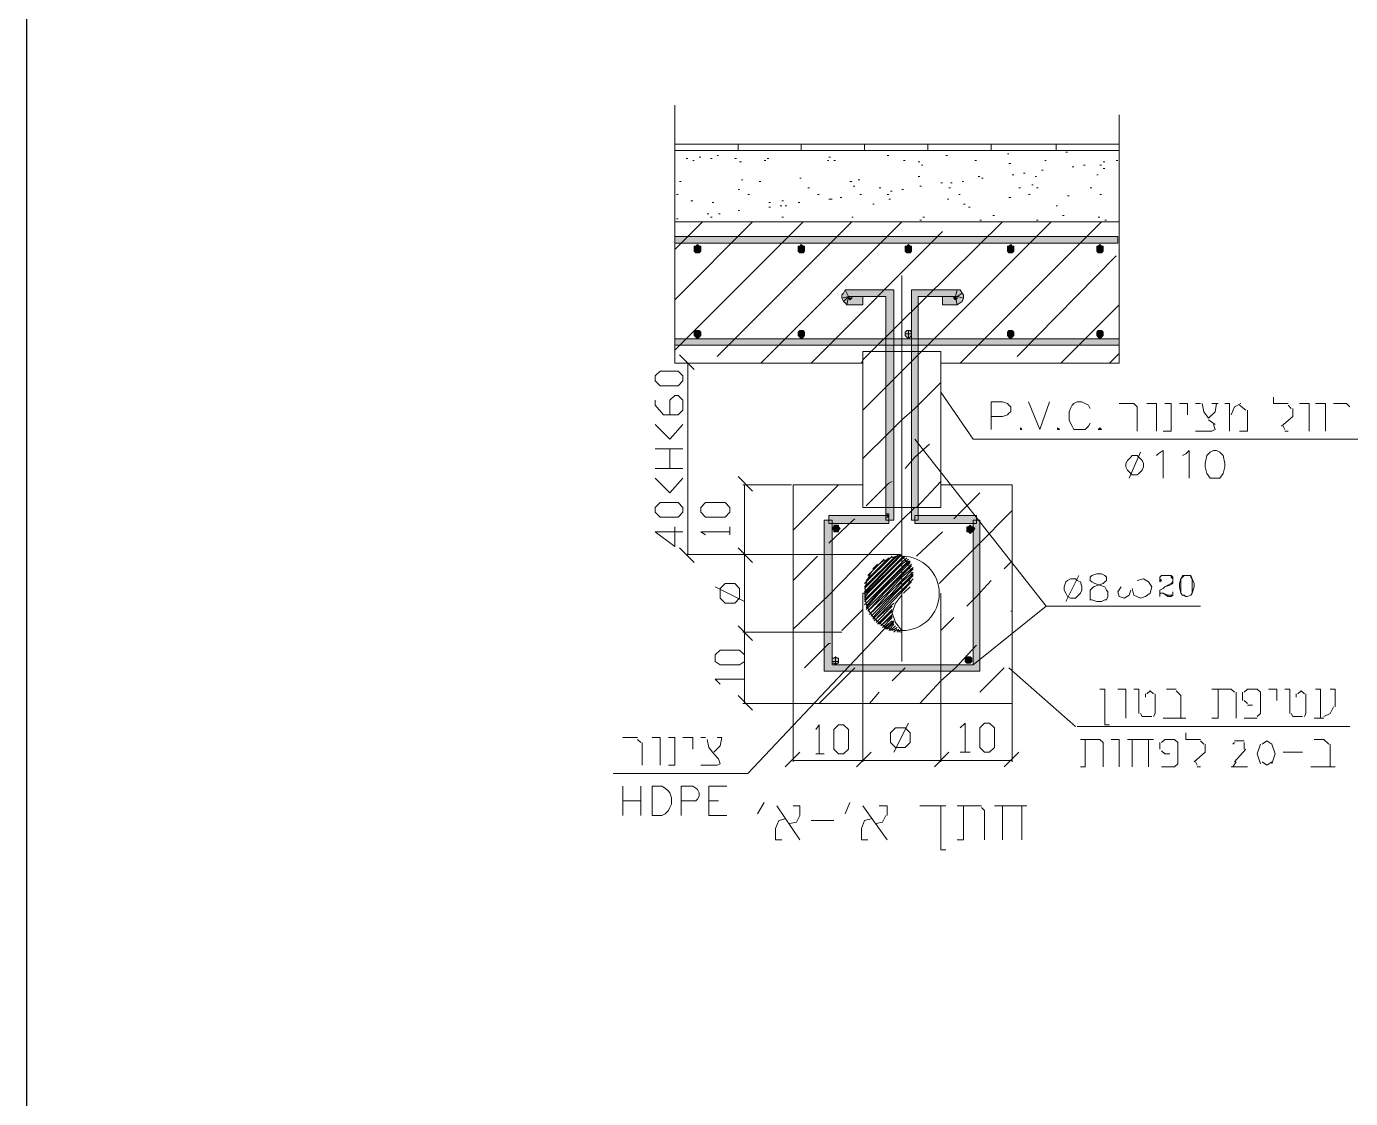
# Model space of a CAD drawing. Header units: centimetres. Extents: x -13594 to 4017, y -3206 to 1780.
# Drawn here: x -5829 to -4823, y -353 to 462 of the extents above; entities that cross this region are included whole.
import ezdxf

# ---------------------------------------------------------------- set-up
doc = ezdxf.new("R2010")
doc.units = ezdxf.units.CM

msp = doc.modelspace()

# ---------------------------------------------------------------- hatches: boundary and pattern name
at = {"linetype": 'Continuous', "lineweight": 5}
for points in [[(-5336.5, 302.7), (-5336.5, 297.7), (-4999.7, 297.7), (-4999.7, 302.7)], [(-5316.8, 291.6), (-5316.8, 295.3), (-5318, 295.3), (-5319.2, 296.5), (-5320.5, 295.3), (-5321.7, 295.3), (-5321.7, 291.6), (-5320.5, 290.3), (-5318, 290.3)], [(-5237.8, 291.6), (-5237.8, 295.3), (-5239, 295.3), (-5240.3, 296.5), (-5241.5, 295.3), (-5242.7, 295.3), (-5242.7, 291.6), (-5241.5, 290.3), (-5239, 290.3)], [(-5156.4, 291.6), (-5156.4, 295.3), (-5157.6, 295.3), (-5158.9, 296.5), (-5160.1, 295.3), (-5161.3, 295.3), (-5161.3, 291.6), (-5160.1, 290.3), (-5157.6, 290.3)], [(-5078.7, 291.6), (-5078.7, 295.3), (-5079.9, 295.3), (-5081.1, 296.5), (-5082.4, 295.3), (-5083.6, 295.3), (-5083.6, 291.6), (-5082.4, 290.3), (-5079.9, 290.3)], [(-5010.8, 291.6), (-5010.8, 295.3), (-5012, 295.3), (-5013.3, 296.5), (-5014.5, 295.3), (-5015.7, 295.3), (-5015.7, 291.6), (-5014.5, 290.3), (-5012, 290.3)], [(-5193.4, 257), (-5176.1, 257), (-5176.1, 90.5), (-5219.3, 90.5), (-5219.3, 84.3), (-5173.7, 84.3), (-5173.7, 86.8), (-5170, 86.8), (-5170, 262), (-5207, 262), (-5208.2, 259.5), (-5209.4, 258.3), (-5209.4, 255.8), (-5208.2, 253.3), (-5205.7, 250.8), (-5193.4, 250.8)], [(-5121.8, 250.8), (-5119.4, 252.1), (-5118.1, 253.3), (-5116.9, 255.8), (-5116.9, 258.3), (-5118.1, 259.5), (-5119.4, 262), (-5156.4, 262), (-5156.4, 229.9), (-5157.6, 231.1), (-5160.1, 231.1), (-5161.3, 229.9), (-5161.3, 227.4), (-5160.1, 226.2), (-5158.9, 224.9), (-5157.6, 226.2), (-5156.4, 227.4), (-5156.4, 86.8), (-5151.5, 86.8), (-5151.5, 257), (-5132.9, 257), (-5132.9, 250.8)], [(-5336.5, 224.9), (-5336.5, 220), (-4998.5, 220), (-4998.5, 224.9)], [(-5316.8, 227.4), (-5316.8, 229.9), (-5318, 231.1), (-5320.5, 231.1), (-5321.7, 229.9), (-5321.7, 227.4), (-5319.2, 224.9)], [(-5237.8, 227.4), (-5237.8, 229.9), (-5239, 231.1), (-5241.5, 231.1), (-5242.7, 229.9), (-5242.7, 227.4), (-5241.5, 226.2), (-5240.3, 224.9)], [(-5078.7, 227.4), (-5078.7, 229.9), (-5079.9, 231.1), (-5082.4, 231.1), (-5083.6, 229.9), (-5083.6, 227.4), (-5081.1, 224.9), (-5079.9, 226.2)], [(-5010.8, 227.4), (-5010.8, 229.9), (-5012, 231.1), (-5014.5, 231.1), (-5015.7, 229.9), (-5015.7, 227.4), (-5013.3, 224.9)], [(-5216.8, 86.8), (-5223, 86.8), (-5223, -28), (-5104.6, -28), (-5104.6, 86.8), (-5109.5, 86.8), (-5109.5, -23), (-5214.4, -23), (-5216.8, -23), (-5216.8, -21.8), (-5215.6, -21.8), (-5214.4, -23), (-5213.1, -21.8), (-5211.9, -21.8), (-5211.9, -18.1), (-5213.1, -18.1), (-5214.4, -16.9), (-5215.6, -18.1), (-5216.8, -18.1)], [(-5210.7, 80.6), (-5211.9, 81.8), (-5211.9, 83.1), (-5215.6, 83.1), (-5215.6, 81.8), (-5216.8, 80.6), (-5215.6, 79.4), (-5215.6, 78.1), (-5211.9, 78.1), (-5211.9, 79.4)], [(-5153.9, 90.5), (-5153.9, 84.3), (-5107, 84.3), (-5107, 90.5)], [(-5108.3, 80.6), (-5109.5, 81.8), (-5110.7, 81.8), (-5112, 83.1), (-5113.2, 81.8), (-5114.4, 81.8), (-5114.4, 78.1), (-5113.2, 78.1), (-5112, 76.9), (-5110.7, 78.1), (-5109.5, 78.1)], [(-5110.7, -20.6), (-5110.7, -18.1), (-5112, -16.9), (-5114.4, -16.9), (-5115.7, -18.1), (-5115.7, -20.6), (-5114.4, -21.8), (-5112, -21.8)]]:
    msp.add_hatch(color=7, dxfattribs=at).paths.add_polyline_path(points)

# ---------------------------------------------------------------- linework, layer by layer
msp.add_lwpolyline([(-5829.5, 1779.7), (-5829.5, -3205.5)])
at = {"color": 7, "linetype": 'Continuous', "lineweight": 5}
for points in [[(-5336.5, 402.6), (-5336.5, 313.8), (-5336.5, 206.4), (-5193.4, 206.4)], [(-5134.2, 206.4), (-5068.8, 206.4), (-4998.5, 206.4), (-4998.5, 395.2)], [(-5336.5, 373), (-4998.5, 373)], [(-5288.4, 373), (-5288.4, 368)], [(-5240.3, 373), (-5240.3, 368)], [(-5192.2, 373), (-5192.2, 368)], [(-5144, 373), (-5144, 368)], [(-5095.9, 373), (-5095.9, 368)], [(-5046.6, 373), (-5046.6, 368)], [(-5336.5, 368), (-4998.5, 368)], [(-5318, 363.1), (-5316.8, 363.1)], [(-5304.4, 364.3), (-5303.2, 364.3)], [(-5281, 368), (-5279.8, 368)], [(-5219.3, 363.1), (-5218.1, 363.1)], [(-5174.9, 364.3), (-5173.7, 364.3)], [(-5130.5, 364.3), (-5129.2, 364.3)], [(-5083.6, 365.6), (-5082.4, 365.6)], [(-5039.2, 366.8), (-5038, 366.8)], [(-5327.9, 361.9), (-5326.6, 361.9)], [(-5322.9, 360.6), (-5321.7, 360.6)], [(-5309.4, 361.9), (-5308.1, 361.9)], [(-5290.9, 361.9), (-5289.6, 361.9)], [(-5287.2, 359.4), (-5285.9, 359.4)], [(-5268.6, 360.6), (-5267.4, 360.6)], [(-5266.2, 361.9), (-5264.9, 361.9)], [(-5220.5, 360.6), (-5219.3, 360.6)], [(-5215.6, 360.6), (-5214.4, 360.6)], [(-5162.6, 360.6), (-5161.3, 360.6)], [(-5151.5, 359.4), (-5150.2, 359.4)], [(-5149, 356.9), (-5147.8, 356.9)], [(-5108.3, 360.6), (-5107, 360.6)], [(-5082.4, 358.2), (-5081.1, 358.2)], [(-5057.7, 353.2), (-5056.5, 353.2)], [(-5055.2, 360.6), (-5054, 360.6)], [(-5034.3, 355.7), (-5033, 355.7)], [(-5025.6, 356.9), (-5024.4, 356.9)], [(-5013.3, 356.9), (-5012, 356.9)], [(-5010.8, 359.4), (-5009.6, 359.4)], [(-5010.8, 354.5), (-5009.6, 354.5)], [(-5000.9, 360.6), (-4999.7, 360.6)], [(-5332.8, 344.6), (-5331.6, 344.6)], [(-5285.9, 345.8), (-5284.7, 345.8)], [(-5272.3, 344.6), (-5271.1, 344.6)], [(-5241.5, 347.1), (-5240.3, 347.1)], [(-5203.3, 344.6), (-5202, 344.6)], [(-5197.1, 345.8), (-5195.9, 345.8)], [(-5151.5, 348.3), (-5150.2, 348.3)], [(-5134.2, 343.4), (-5132.9, 343.4)], [(-5126.8, 343.4), (-5125.5, 343.4)], [(-5118.1, 344.6), (-5116.9, 344.6)], [(-5105.8, 348.3), (-5104.6, 348.3)], [(-5103.3, 347.1), (-5102.1, 347.1)], [(-5079.9, 349.5), (-5078.7, 349.5)], [(-5071.3, 350.8), (-5070, 350.8)], [(-5062.6, 348.3), (-5061.4, 348.3)], [(-5015.7, 349.5), (-5014.5, 349.5)], [(-5335.3, 334.7), (-5334, 334.7)], [(-5288.4, 338.4), (-5287.2, 338.4)], [(-5281, 334.7), (-5279.8, 334.7)], [(-5235.3, 339.7), (-5234.1, 339.7)], [(-5227.9, 334.7), (-5226.7, 334.7)], [(-5210.7, 332.3), (-5209.4, 332.3)], [(-5200.8, 340.9), (-5199.6, 340.9)], [(-5195.9, 334.7), (-5194.6, 334.7)], [(-5181.1, 339.7), (-5179.8, 339.7)], [(-5174.9, 334.7), (-5173.7, 334.7)], [(-5172.4, 337.2), (-5171.2, 337.2)], [(-5163.8, 338.4), (-5162.6, 338.4)], [(-5150.2, 340.9), (-5149, 340.9)], [(-5128, 339.7), (-5126.8, 339.7)], [(-5120.6, 334.7), (-5119.4, 334.7)], [(-5082.4, 332.3), (-5081.1, 332.3)], [(-5075, 339.7), (-5073.7, 339.7)], [(-5067.6, 334.7), (-5066.3, 334.7)], [(-5065.1, 342.1), (-5063.9, 342.1)], [(-5061.4, 339.7), (-5060.2, 339.7)], [(-5038, 333.5), (-5036.7, 333.5)], [(-5020.7, 339.7), (-5019.5, 339.7)], [(-5013.3, 334.7), (-5012, 334.7)], [(-5324.2, 329.8), (-5322.9, 329.8)], [(-5308.1, 328.6), (-5306.9, 328.6)], [(-5288.4, 322.4), (-5287.2, 322.4)], [(-5264.9, 328.6), (-5263.7, 328.6)], [(-5264.9, 324.9), (-5263.7, 324.9)], [(-5256.3, 326.1), (-5255.1, 326.1)], [(-5255.1, 329.8), (-5253.8, 329.8)], [(-5252.6, 326.1), (-5251.4, 326.1)], [(-5242.7, 328.6), (-5241.5, 328.6)], [(-5219.3, 331), (-5218.1, 331), (-5216.8, 331)], [(-5186, 327.3), (-5184.8, 327.3)], [(-5173.7, 331), (-5172.4, 331)], [(-5129.2, 331), (-5128, 331)], [(-5116.9, 327.3), (-5115.7, 327.3)], [(-5113.2, 324.9), (-5112, 324.9)], [(-5046.6, 326.1), (-5045.4, 326.1)], [(-4998.5, 313.8), (-5336.5, 313.8), (-5005.9, 313.8)], [(-5336.5, 292.8), (-5315.5, 313.8)], [(-5336.5, 216.3), (-5239, 313.8)], [(-5336.5, 254.5), (-5277.3, 313.8)], [(-5335.3, 316.2), (-5334, 316.2)], [(-5311.8, 319.9), (-5310.6, 319.9)], [(-5309.4, 317.5), (-5308.1, 317.5)], [(-5304.4, 211.4), (-5202, 313.8)], [(-5303.2, 319.9), (-5302, 319.9)], [(-5271.1, 206.4), (-5163.8, 313.8)], [(-5255.1, 317.5), (-5253.8, 317.5)], [(-5202, 317.5), (-5200.8, 317.5)], [(-5194.6, 206.4), (-5193.4, 208.9), (-5187.2, 215.1), (-5087.3, 313.8)], [(-5193.4, 170.7), (-5050.3, 313.8)], [(-5150.2, 315), (-5149, 315)], [(-5147.8, 317.5), (-5146.5, 317.5)], [(-5119.4, 206.4), (-5012, 313.8)], [(-5104.6, 315), (-5103.3, 315)], [(-5094.7, 318.7), (-5093.5, 318.7)], [(-5061.4, 315), (-5060.2, 315)], [(-5041.7, 318.7), (-5040.4, 318.7)], [(-5014.5, 317.5), (-5013.3, 317.5)], [(-5009.6, 315), (-5008.3, 315)], [(-5232.9, 206.4), (-5132.9, 306.4)], [(-5076.2, 211.4), (-5000.9, 287.9)], [(-5163.8, 273.1), (-5163.8, -20.6)], [(-5042.9, 206.4), (-4998.5, 250.8)], [(-5321.7, 201.5), (-5332.8, 212.6)], [(-5005.9, 206.4), (-4998.5, 213.8)], [(-5308.1, 206.4), (-5327.9, 206.4)], [(-5326.6, 206.4), (-5326.6, 60.9)], [(-5171.2, 192.9), (-5163.8, 200.3), (-5153.9, 210.1), (-5152.7, 211.4)], [(-5193.4, 133.7), (-5173.7, 153.4), (-5163.8, 163.3), (-5153.9, 171.9), (-5134.2, 191.6)], [(-5134.2, 184.2), (-5109.5, 148.5), (-4785.1, 148.5), (-4685.1, 191.6)], [(-5340.2, 167), (-5340.2, 178.1), (-5336.5, 181.8), (-5334, 181.8), (-5330.3, 178.1), (-5330.3, 170.7), (-5334, 167), (-5345.1, 167), (-5351.3, 174.4), (-5351.3, 178.1)], [(-5095.9, 155.9), (-5095.9, 176.8), (-5087.3, 176.8), (-5083.6, 175.6), (-5082.4, 174.4), (-5081.1, 173.1), (-5081.1, 169.4), (-5082.4, 168.2), (-5083.6, 167), (-5087.3, 165.7), (-5095.9, 165.7)], [(-5067.6, 176.8), (-5058.9, 155.9), (-5051.5, 176.8)], [(-5020.7, 171.9), (-5021.9, 174.4), (-5024.4, 175.6), (-5026.9, 176.8), (-5030.6, 176.8), (-5033, 175.6), (-5034.3, 174.4), (-5035.5, 171.9), (-5036.7, 169.4), (-5036.7, 163.3), (-5035.5, 160.8), (-5034.3, 158.3), (-5033, 155.9), (-5030.6, 155.9), (-5026.9, 155.9), (-5024.4, 155.9), (-5021.9, 158.3), (-5020.7, 160.8)], [(-4998.5, 175.6), (-4987.4, 175.6), (-4984.9, 173.1), (-4984.9, 154.6)], [(-4977.5, 175.6), (-4970.1, 175.6), (-4970.1, 154.6)], [(-4963.9, 175.6), (-4959, 175.6), (-4959, 154.6), (-4965.2, 154.6)], [(-4952.8, 175.6), (-4946.7, 175.6), (-4946.7, 167)], [(-4940.5, 175.6), (-4936.8, 175.6)], [(-4935.6, 175.6), (-4934.3, 169.4), (-4930.6, 164.5), (-4925.7, 169.4), (-4924.5, 175.6)], [(-4928.2, 175.6), (-4923.2, 175.6)], [(-4918.3, 175.6), (-4914.6, 175.6), (-4914.6, 154.6)], [(-4906, 175.6), (-4910.9, 173.1), (-4913.4, 167)], [(-4902.3, 170.7), (-4907.2, 174.4)], [(-4881.3, 180.5), (-4881.3, 175.6), (-4870.2, 175.6)], [(-4866.5, 171.9), (-4866.5, 165.7), (-4875.1, 158.3)], [(-4867.7, 171.9), (-4870.2, 174.4)], [(-4861.5, 175.6), (-4854.1, 175.6), (-4854.1, 154.6)], [(-4849.2, 175.6), (-4841.8, 175.6), (-4841.8, 154.6)], [(-4835.6, 175.6), (-4825.8, 175.6), (-4823.3, 173.1)], [(-4930.6, 163.3), (-4925.7, 159.6)], [(-4907.2, 154.6), (-4901, 154.6), (-4901, 170.7)], [(-5351.3, 159.6), (-5340.2, 148.5), (-5330.3, 159.6)], [(-4940.5, 154.6), (-4928.2, 154.6), (-4925.7, 155.9), (-4926.9, 159.6)], [(-4873.9, 158.3), (-4872.6, 155.9)], [(-4872.6, 154.6), (-4870.2, 154.6)], [(-5351.3, 141.1), (-5330.3, 141.1)], [(-5340.2, 126.3), (-5340.2, 141.1)], [(-5161.3, 126.3), (-5153.9, 134.9), (-5142.8, 144.8)], [(-5153.9, 148.5), (-5054, 21.4), (-5109.5, -23)], [(-4982.4, 138.6), (-4991.1, 118.8)], [(-4970.1, 136.1), (-4968.9, 137.4), (-4965.2, 139.8), (-4965.2, 118.8)], [(-4950.4, 136.1), (-4947.9, 137.4), (-4945.4, 139.8), (-4945.4, 118.8)], [(-5330.3, 126.3), (-5351.3, 126.3)], [(-5351.3, 118.8), (-5340.2, 107.7), (-5330.3, 118.8)], [(-5277.3, 109), (-5288.4, 120.1)], [(-5247.7, 113.9), (-5284.7, 113.9)], [(-5283.5, 113.9), (-5283.5, 60.9), (-5283.5, 1.7), (-5283.5, -52.6)], [(-5246.4, 4.1), (-5219.3, 30), (-5163.8, 86.8), (-5153.9, 96.6), (-5152.7, 96.6), (-5134.2, 116.4)], [(-5246.4, 79.4), (-5211.9, 113.9)], [(-5079.9, 33.7), (-5079.9, -52.6), (-5246.4, -52.6), (-5246.4, 113.9), (-5193.4, 113.9)], [(-5190.9, 97.9), (-5173.7, 115.1), (-5171.2, 116.4)], [(-5079.9, -52.6), (-5079.9, 113.9), (-5134.2, 113.9)], [(-5124.3, 88), (-5104.6, 107.7)], [(-5079.9, 94.2), (-5107, 67), (-5135.4, 38.7)], [(-5336.5, 81.8), (-5336.5, 67), (-5351.3, 78.1), (-5330.3, 78.1)], [(-5294.6, 75.7), (-5294.6, 81.8)], [(-5219.3, 69.5), (-5200.8, 86.8), (-5199.6, 88)], [(-5313.1, 75.7), (-5316.8, 78.1), (-5294.6, 78.1)], [(-5152.7, 59.6), (-5132.9, 78.1)], [(-5332.8, 65.8), (-5321.7, 54.7)], [(-5189.7, 60.9), (-5327.9, 60.9)], [(-5209.4, 60.9), (-5284.7, 60.9), (-5165, 60.9)], [(-5193.4, 31.3), (-5192.2, 31.3), (-5163.8, 60.9)], [(-5192.2, 35), (-5166.3, 60.9)], [(-5192.2, 32.5), (-5165, 60.9)], [(-5246.4, 41.1), (-5227.9, 59.6)], [(-5192.2, 38.7), (-5171.2, 59.6)], [(-5192.2, 36.2), (-5168.7, 59.6)], [(-5192.2, 28.8), (-5190.9, 31.3), (-5163.8, 58.4), (-5162.6, 59.6)], [(-5192.2, 27.6), (-5189.7, 31.3), (-5163.8, 57.2), (-5161.3, 59.6)], [(-5192.2, 26.3), (-5187.2, 31.3), (-5163.8, 54.7), (-5160.1, 58.4)], [(-5192.2, 25.1), (-5186, 31.3), (-5163.8, 53.5), (-5158.9, 57.2)], [(-5192.2, 22.6), (-5183.5, 31.3), (-5163.8, 51), (-5158.9, 55.9)], [(-5190.9, 41.1), (-5173.7, 58.4)], [(-5190.9, 21.4), (-5182.3, 31.3), (-5163.8, 49.8), (-5157.6, 55.9)], [(-5190.9, 20.2), (-5181.1, 31.3), (-5163.8, 48.5), (-5157.6, 54.7)], [(-5190.9, 18.9), (-5178.6, 31.3), (-5163.8, 46.1), (-5156.4, 53.5)], [(-5189.7, 44.8), (-5177.4, 57.2)], [(-5155.2, 51), (-5163.8, 43.6), (-5174.9, 31.3), (-5189.7, 17.7), (-5177.4, 31.3), (-5163.8, 44.8), (-5156.4, 52.2)], [(-5186, 49.8), (-5182.3, 53.5)], [(-5163.8, 32.5), (-5158.9, 38.7), (-5156.4, 46.1), (-5158.9, 53.5), (-5163.8, 59.6)], [(-5086.1, 49.8), (-5079.9, 55.9)], [(-5155.2, 47.3), (-5163.8, 39.9), (-5171.2, 31.3), (-5188.5, 15.2), (-5173.7, 31.3), (-5163.8, 41.1), (-5155.2, 49.8)], [(-5187.2, 14), (-5170, 31.3), (-5163.8, 37.4), (-5155.2, 46.1)], [(-5186, 12.8), (-5168.7, 31.3), (-5163.8, 36.2), (-5155.2, 44.8)], [(-5186, 11.5), (-5166.3, 31.3), (-5163.8, 33.7), (-5155.2, 42.4)], [(-5114.4, 21.4), (-5107, 28.8), (-5095.9, 41.1)], [(-5029.3, 44.8), (-5039.2, 25.1)], [(-4988.6, 35), (-4987.4, 30), (-4982.4, 27.6), (-4978.7, 28.8), (-4975, 31.3), (-4973.8, 36.2), (-4976.3, 39.9), (-4980, 42.4), (-4984.9, 41.1)], [(-4967.6, 42.4), (-4966.4, 41.1), (-4967.6, 39.9), (-4967.6, 41.1), (-4967.6, 42.4), (-4967.6, 43.6), (-4966.4, 44.8), (-4963.9, 44.8), (-4961.5, 44.8), (-4959, 44.8), (-4957.8, 43.6), (-4957.8, 42.4), (-4957.8, 39.9), (-4957.8, 38.7), (-4960.2, 37.4), (-4963.9, 36.2), (-4965.2, 35), (-4967.6, 33.7), (-4967.6, 31.3), (-4967.6, 28.8)], [(-4961.5, 44.8), (-4959, 44.8), (-4959, 43.6), (-4957.8, 42.4), (-4957.8, 39.9), (-4959, 38.7), (-4961.5, 37.4), (-4963.9, 36.2)], [(-4947.9, 44.8), (-4950.4, 44.8), (-4951.6, 42.4), (-4952.8, 38.7), (-4952.8, 36.2), (-4951.6, 31.3), (-4950.4, 30), (-4947.9, 28.8), (-4946.7, 28.8), (-4944.2, 30), (-4943, 31.3), (-4941.7, 36.2), (-4941.7, 38.7), (-4943, 42.4), (-4944.2, 44.8), (-4946.7, 44.8), (-4947.9, 44.8), (-4949.1, 44.8), (-4950.4, 43.6), (-4951.6, 42.4), (-4951.6, 38.7), (-4951.6, 36.2), (-4951.6, 31.3), (-4950.4, 30), (-4949.1, 30), (-4947.9, 28.8)], [(-4946.7, 28.8), (-4944.2, 30), (-4943, 31.3), (-4943, 36.2), (-4943, 38.7), (-4943, 42.4), (-4944.2, 43.6), (-4944.2, 44.8), (-4946.7, 44.8)], [(-5283.5, 25.1), (-5305.7, 36.2)], [(-5193.4, 31.3), (-5193.4, -92.1)], [(-5170, 23.9), (-5184.8, 10.3), (-5165, 31.3), (-5163.8, 32.5), (-5156.4, 39.9)], [(-5162.6, 31.3), (-5157.6, 36.2)], [(-5134.2, 31.3), (-5134.2, -85.9)], [(-4997.2, 36.2), (-4999.7, 32.5), (-4998.5, 28.8), (-4994.8, 27.6), (-4991.1, 30), (-4989.8, 33.7)], [(-4967.6, 30), (-4967.6, 31.3), (-4965.2, 31.3), (-4961.5, 30), (-4959, 30), (-4957.8, 30), (-4957.8, 31.3)], [(-4965.2, 31.3), (-4961.5, 28.8), (-4959, 28.8), (-4957.8, 30), (-4957.8, 31.3), (-4957.8, 32.5)], [(-5246.4, 30), (-5246.4, -97)], [(-5183.5, 9.1), (-5171.2, 21.4)], [(-5163.8, 30), (-5168.7, 23.9), (-5171.2, 16.5), (-5168.7, 9.1), (-5163.8, 2.9)], [(-5079.9, 30), (-5079.9, -97)], [(-5054, 21.4), (-4936.8, 21.4)], [(-5209.4, 2.9), (-5193.4, 18.9)], [(-5182.3, 7.8), (-5171.2, 18.9)], [(-5181.1, 7.8), (-5171.2, 17.7)], [(-5171.2, 14), (-5179.8, 6.6), (-5171.2, 15.2)], [(-5178.6, 5.4), (-5171.2, 12.8)], [(-5177.4, 5.4), (-5171.2, 10.3)], [(-5176.1, 4.1), (-5170, 10.3)], [(-5134.2, 2.9), (-5124.3, 12.8)], [(-5081.1, 17.7), (-5079.9, 17.7)], [(-5173.7, 7.8), (-5281, -105.7), (-5383.4, -105.7)], [(-5240.3, 1.7), (-5284.7, 1.7), (-5209.4, 1.7)], [(-5174.9, 4.1), (-5170, 9.1)], [(-5173.7, 2.9), (-5170, 7.8)], [(-5172.4, 2.9), (-5168.7, 6.6)], [(-5171.2, 2.9), (-5167.5, 5.4)], [(-5170, 1.7), (-5167.5, 4.1)], [(-5167.5, 1.7), (-5166.3, 4.1)], [(-5166.3, 1.7), (-5165, 2.9)], [(-5165, 1.7), (-5163.8, 1.7)], [(-5237.8, -25.5), (-5219.3, -7), (-5218.1, -7)], [(-5150.2, -52.6), (-5134.2, -35.4), (-5123.1, -25.5), (-5107, -8.2)], [(-5226.7, -52.6), (-5199.6, -25.5)], [(-5171.2, -35.4), (-5161.3, -25.5)], [(-5104.6, -44), (-5086.1, -25.5)], [(-5082.4, -25.5), (-5031.8, -69.9)], [(-5302, -37.8), (-5305.7, -34.1), (-5283.5, -34.1)], [(-5283.5, -37.8), (-5283.5, -30.4)], [(-5288.4, -46.5), (-5277.3, -57.6)], [(-5188.5, -52.6), (-5181.1, -44)], [(-5013.3, -41.5), (-5009.6, -41.5), (-5009.6, -68.7), (-5005.9, -68.7)], [(-4999.7, -41.5), (-4993.5, -41.5), (-4993.5, -63.7)], [(-4987.4, -41.5), (-4983.7, -41.5), (-4983.7, -60)], [(-4978.7, -45.2), (-4978.7, -47.7)], [(-4972.6, -45.2), (-4975, -42.8), (-4977.5, -45.2)], [(-4972.6, -62.5), (-4971.3, -60), (-4971.3, -45.2)], [(-4962.7, -41.5), (-4955.3, -41.5)], [(-4951.6, -63.7), (-4951.6, -46.5), (-4955.3, -42.8)], [(-4923.2, -41.5), (-4923.2, -63.7), (-4928.2, -63.7)], [(-4910.9, -44), (-4913.4, -41.5), (-4928.2, -41.5)], [(-4909.7, -63.7), (-4909.7, -44)], [(-4904.7, -50.2), (-4904.7, -44)], [(-4893.6, -62.5), (-4891.2, -60), (-4891.2, -44), (-4893.6, -41.5), (-4901, -41.5), (-4903.5, -44)], [(-4903.5, -50.2), (-4901, -52.6)], [(-4885, -41.5), (-4878.8, -41.5), (-4878.8, -50.2)], [(-4872.6, -41.5), (-4868.9, -41.5), (-4868.9, -60)], [(-4864, -45.2), (-4864, -47.7)], [(-4857.8, -45.2), (-4860.3, -42.8), (-4862.8, -45.2)], [(-4857.8, -62.5), (-4856.6, -60), (-4856.6, -45.2)], [(-4849.2, -41.5), (-4845.5, -41.5), (-4845.5, -63.7)], [(-4838.1, -41.5), (-4834.4, -41.5), (-4834.4, -55.1)], [(-5242.7, -52.6), (-5284.7, -52.6)], [(-4982.4, -60), (-4981.2, -62.5), (-4973.8, -62.5)], [(-4897.3, -53.9), (-4901, -53.9)], [(-4867.7, -60), (-4866.5, -62.5), (-4859.1, -62.5)], [(-4843, -62.5), (-4838.1, -60), (-4835.6, -55.1)], [(-5229.2, -72.4), (-5226.7, -68.7), (-5226.7, -90.9)], [(-5170, -89.6), (-5158.9, -67.4)], [(-5119.4, -71.1), (-5115.7, -67.4), (-5115.7, -89.6)], [(-5030.6, -69.9), (-4823.3, -69.9)], [(-4947.9, -63.7), (-4965.2, -63.7)], [(-4893.6, -63.7), (-4903.5, -63.7)], [(-4843, -63.7), (-4850.4, -63.7)], [(-5376, -78.5), (-5364.9, -78.5)], [(-5362.4, -82.2), (-5364.9, -79.8)], [(-5353.8, -78.5), (-5347.6, -78.5), (-5347.6, -99.5)], [(-5341.4, -78.5), (-5336.5, -78.5), (-5336.5, -99.5), (-5341.4, -99.5)], [(-5330.3, -78.5), (-5322.9, -78.5), (-5322.9, -87.2)], [(-5316.8, -78.5), (-5313.1, -78.5)], [(-5311.8, -79.8), (-5310.6, -85.9), (-5306.9, -90.9), (-5303.2, -94.6), (-5302, -98.3), (-5304.4, -99.5), (-5316.8, -99.5)], [(-5304.4, -78.5), (-5300.7, -78.5), (-5302, -84.7), (-5306.9, -89.6)], [(-5024.4, -79.8), (-5024.4, -100.7), (-5028.1, -100.7)], [(-5010.8, -100.7), (-5010.8, -82.2), (-5013.3, -79.8), (-5028.1, -79.8)], [(-5004.6, -79.8), (-4998.5, -79.8), (-4998.5, -100.7)], [(-4972.6, -79.8), (-4992.3, -79.8)], [(-4988.6, -100.7), (-4988.6, -79.8)], [(-4976.3, -100.7), (-4976.3, -79.8)], [(-4966.4, -100.7), (-4956.5, -100.7), (-4954.1, -98.3), (-4954.1, -82.2), (-4956.5, -79.8), (-4963.9, -79.8), (-4966.4, -82.2)], [(-4947.9, -74.8), (-4947.9, -79.8), (-4936.8, -79.8)], [(-4850.4, -79.8), (-4843, -79.8), (-4839.3, -83.5)], [(-5361.2, -82.2), (-5361.2, -99.5)], [(-5241.5, -89.6), (-5252.6, -100.7)], [(-5119.4, -89.6), (-5112, -89.6)], [(-5086.1, -100.7), (-5075, -89.6)], [(-4967.6, -87.2), (-4967.6, -82.2)], [(-4960.2, -90.9), (-4963.9, -90.9), (-4966.4, -88.4)], [(-4933.1, -83.5), (-4933.1, -89.6), (-4941.7, -97)], [(-4934.3, -83.5), (-4936.8, -81)], [(-4910.9, -82.2), (-4912.1, -83.5)], [(-4903.5, -81), (-4910.9, -81)], [(-4910.9, -97), (-4902.3, -87.2)], [(-4903.5, -87.2), (-4903.5, -82.2)], [(-4891.2, -83.5), (-4893.6, -90.9), (-4891.2, -98.3)], [(-4882.5, -98.3), (-4880, -90.9), (-4882.5, -83.5), (-4886.2, -81), (-4889.9, -83.5)], [(-4859.1, -89.6), (-4873.9, -89.6)], [(-4838.1, -83.5), (-4838.1, -100.7)], [(-5079.9, -95.8), (-5134.2, -95.8), (-5193.4, -95.8), (-5246.4, -95.8)], [(-5229.2, -90.9), (-5223, -90.9)], [(-4940.5, -97), (-4939.3, -99.5)], [(-4909.7, -97), (-4912.1, -100.7)], [(-4889.9, -97), (-4886.2, -99.5), (-4882.5, -97)], [(-4939.3, -100.7), (-4936.8, -100.7)], [(-4901, -100.7), (-4913.4, -100.7)], [(-4834.4, -100.7), (-4852.9, -100.7)], [(-5376, -115.5), (-5376, -137.7)], [(-5362.4, -115.5), (-5362.4, -137.7)], [(-5331.6, -137.7), (-5331.6, -115.5), (-5322.9, -115.5), (-5320.5, -116.8), (-5319.2, -118), (-5318, -120.5), (-5318, -122.9), (-5319.2, -125.4), (-5320.5, -126.6), (-5322.9, -126.6), (-5331.6, -126.6)], [(-5297, -137.7), (-5310.6, -137.7), (-5310.6, -115.5), (-5297, -115.5)], [(-5376, -126.6), (-5362.4, -126.6)], [(-5310.6, -126.6), (-5303.2, -126.6)], [(-5268.6, -127.9), (-5273.6, -136.5)], [(-5258.8, -130.3), (-5241.5, -156.3)], [(-5246.4, -130.3), (-5241.5, -130.3), (-5241.5, -137.7), (-5244, -142.7), (-5248.9, -143.9)], [(-5203.3, -127.9), (-5207, -136.5)], [(-5193.4, -130.3), (-5174.9, -156.3)], [(-5181.1, -130.3), (-5174.9, -130.3), (-5174.9, -137.7)], [(-5150.2, -130.3), (-5130.5, -130.3)], [(-5134.2, -130.3), (-5134.2, -163.7), (-5130.5, -163.7)], [(-5116.9, -130.3), (-5116.9, -156.3), (-5121.8, -156.3)], [(-5103.3, -130.3), (-5121.8, -130.3)], [(-5068.8, -130.3), (-5093.5, -130.3)], [(-5087.3, -156.3), (-5087.3, -130.3)], [(-5072.5, -156.3), (-5072.5, -130.3)], [(-5252.6, -140.2), (-5257.5, -141.5), (-5260, -147.6), (-5260, -156.3), (-5255.1, -156.3)], [(-5187.2, -140.2), (-5192.2, -141.5), (-5194.6, -147.6), (-5194.6, -156.3), (-5189.7, -156.3)], [(-5183.5, -143.9), (-5178.6, -142.7), (-5176.1, -137.7)], [(-5100.9, -156.3), (-5100.9, -134), (-5103.3, -131.6)], [(-5215.6, -141.5), (-5232.9, -141.5)]]:
    msp.add_lwpolyline(points, dxfattribs=at)
for points in [[(-5336.5, 302.7), (-5336.5, 297.7), (-4999.7, 297.7), (-4999.7, 302.7)], [(-5319.2, 296.5), (-5320.5, 295.3), (-5321.7, 295.3), (-5321.7, 292.8), (-5319.2, 292.8)], [(-5321.7, 292.8), (-5321.7, 291.6), (-5320.5, 290.3), (-5319.2, 290.3), (-5319.2, 292.8)], [(-5316.8, 292.8), (-5316.8, 295.3), (-5318, 295.3), (-5319.2, 296.5), (-5319.2, 292.8)], [(-5319.2, 290.3), (-5318, 290.3), (-5316.8, 291.6), (-5316.8, 292.8), (-5319.2, 292.8)], [(-5240.3, 296.5), (-5241.5, 295.3), (-5242.7, 295.3), (-5242.7, 292.8), (-5240.3, 292.8)], [(-5242.7, 292.8), (-5242.7, 291.6), (-5241.5, 290.3), (-5240.3, 290.3), (-5240.3, 292.8)], [(-5237.8, 292.8), (-5237.8, 295.3), (-5239, 295.3), (-5240.3, 296.5), (-5240.3, 292.8)], [(-5240.3, 290.3), (-5239, 290.3), (-5237.8, 291.6), (-5237.8, 292.8), (-5240.3, 292.8)], [(-5158.9, 296.5), (-5160.1, 295.3), (-5161.3, 295.3), (-5161.3, 292.8), (-5158.9, 292.8)], [(-5161.3, 292.8), (-5161.3, 291.6), (-5160.1, 290.3), (-5158.9, 290.3), (-5158.9, 292.8)], [(-5156.4, 292.8), (-5156.4, 295.3), (-5157.6, 295.3), (-5158.9, 296.5), (-5158.9, 292.8)], [(-5158.9, 290.3), (-5157.6, 290.3), (-5156.4, 291.6), (-5156.4, 292.8), (-5158.9, 292.8)], [(-5081.1, 296.5), (-5082.4, 295.3), (-5083.6, 295.3), (-5083.6, 292.8), (-5081.1, 292.8)], [(-5083.6, 292.8), (-5083.6, 291.6), (-5082.4, 290.3), (-5081.1, 290.3), (-5081.1, 292.8)], [(-5078.7, 292.8), (-5078.7, 295.3), (-5079.9, 295.3), (-5081.1, 296.5), (-5081.1, 292.8)], [(-5081.1, 290.3), (-5079.9, 290.3), (-5078.7, 291.6), (-5078.7, 292.8), (-5081.1, 292.8)], [(-5013.3, 296.5), (-5014.5, 295.3), (-5015.7, 295.3), (-5015.7, 292.8), (-5013.3, 292.8)], [(-5015.7, 292.8), (-5015.7, 291.6), (-5014.5, 290.3), (-5013.3, 290.3), (-5013.3, 292.8)], [(-5010.8, 292.8), (-5010.8, 295.3), (-5012, 295.3), (-5013.3, 296.5), (-5013.3, 292.8)], [(-5013.3, 290.3), (-5012, 290.3), (-5010.8, 291.6), (-5010.8, 292.8), (-5013.3, 292.8)], [(-5207, 262), (-5208.2, 259.5), (-5209.4, 258.3), (-5209.4, 255.8), (-5204.5, 257)], [(-5176.1, 86.8), (-5170, 86.8), (-5170, 262), (-5205.7, 262), (-5207, 262), (-5204.5, 257), (-5176.1, 257)], [(-5156.4, 86.8), (-5151.5, 86.8), (-5151.5, 257), (-5123.1, 257), (-5121.8, 262), (-5156.4, 262)], [(-5118.1, 259.5), (-5121.8, 257), (-5123.1, 257), (-5121.8, 262), (-5119.4, 262)], [(-5209.4, 255.8), (-5204.5, 257), (-5205.7, 250.8), (-5207, 252.1), (-5208.2, 253.3)], [(-5204.5, 257), (-5208.2, 253.3), (-5204.5, 257)], [(-5204.5, 257), (-5205.7, 250.8), (-5193.4, 250.8), (-5193.4, 257)], [(-5202, 255.8), (-5202, 257), (-5203.3, 257), (-5204.5, 257), (-5203.3, 255.8)], [(-5204.5, 257), (-5204.5, 255.8), (-5203.3, 254.5), (-5203.3, 255.8)], [(-5204.5, 255.8), (-5203.3, 255.8), (-5204.5, 255.8)], [(-5202, 255.8), (-5203.3, 255.8), (-5202, 255.8)], [(-5203.3, 254.5), (-5202, 255.8), (-5203.3, 255.8)], [(-5121.8, 250.8), (-5123.1, 257), (-5132.9, 257), (-5132.9, 250.8)], [(-5121.8, 255.8), (-5121.8, 257), (-5123.1, 257), (-5124.3, 257), (-5123.1, 255.8)], [(-5124.3, 257), (-5124.3, 255.8), (-5123.1, 254.5), (-5123.1, 255.8)], [(-5124.3, 255.8), (-5123.1, 255.8), (-5124.3, 255.8)], [(-5121.8, 250.8), (-5119.4, 252.1), (-5118.1, 253.3), (-5116.9, 255.8), (-5116.9, 258.3), (-5118.1, 259.5), (-5121.8, 257), (-5123.1, 257)], [(-5121.8, 255.8), (-5123.1, 255.8), (-5121.8, 255.8)], [(-5123.1, 254.5), (-5121.8, 255.8), (-5123.1, 255.8)], [(-5121.8, 257), (-5116.9, 255.8), (-5121.8, 257)], [(-5336.5, 224.9), (-5336.5, 220), (-4998.5, 220), (-4998.5, 224.9)], [(-5319.2, 231.1), (-5320.5, 231.1), (-5321.7, 229.9), (-5321.7, 228.6), (-5319.2, 228.6)], [(-5321.7, 228.6), (-5321.7, 227.4), (-5320.5, 226.2), (-5319.2, 224.9), (-5319.2, 228.6)], [(-5316.8, 228.6), (-5316.8, 229.9), (-5318, 231.1), (-5319.2, 231.1), (-5319.2, 228.6)], [(-5319.2, 224.9), (-5318, 226.2), (-5316.8, 227.4), (-5316.8, 228.6), (-5319.2, 228.6)], [(-5240.3, 231.1), (-5241.5, 231.1), (-5242.7, 229.9), (-5242.7, 228.6), (-5240.3, 228.6)], [(-5242.7, 228.6), (-5242.7, 227.4), (-5241.5, 226.2), (-5240.3, 224.9), (-5240.3, 228.6)], [(-5237.8, 228.6), (-5237.8, 229.9), (-5239, 231.1), (-5240.3, 231.1), (-5240.3, 228.6)], [(-5240.3, 224.9), (-5239, 226.2), (-5237.8, 227.4), (-5237.8, 228.6), (-5240.3, 228.6)], [(-5158.9, 231.1), (-5160.1, 231.1), (-5161.3, 229.9), (-5161.3, 228.6), (-5158.9, 228.6)], [(-5161.3, 228.6), (-5161.3, 227.4), (-5160.1, 226.2), (-5158.9, 224.9), (-5158.9, 228.6)], [(-5156.4, 228.6), (-5156.4, 229.9), (-5157.6, 231.1), (-5158.9, 231.1), (-5158.9, 228.6)], [(-5158.9, 224.9), (-5157.6, 226.2), (-5156.4, 227.4), (-5156.4, 228.6), (-5158.9, 228.6)], [(-5081.1, 231.1), (-5082.4, 231.1), (-5083.6, 229.9), (-5083.6, 228.6), (-5081.1, 228.6)], [(-5083.6, 228.6), (-5083.6, 227.4), (-5082.4, 226.2), (-5081.1, 224.9), (-5081.1, 228.6)], [(-5078.7, 228.6), (-5078.7, 229.9), (-5079.9, 231.1), (-5081.1, 231.1), (-5081.1, 228.6)], [(-5081.1, 224.9), (-5079.9, 226.2), (-5078.7, 227.4), (-5078.7, 228.6), (-5081.1, 228.6)], [(-5013.3, 231.1), (-5014.5, 231.1), (-5015.7, 229.9), (-5015.7, 228.6), (-5013.3, 228.6)], [(-5015.7, 228.6), (-5015.7, 227.4), (-5014.5, 226.2), (-5013.3, 224.9), (-5013.3, 228.6)], [(-5010.8, 228.6), (-5010.8, 229.9), (-5012, 231.1), (-5013.3, 231.1), (-5013.3, 228.6)], [(-5013.3, 224.9), (-5012, 226.2), (-5010.8, 227.4), (-5010.8, 228.6), (-5013.3, 228.6)], [(-5134.2, 215.1), (-5134.2, 96.6), (-5193.4, 96.6), (-5193.4, 215.1)], [(-5330.3, 192.9), (-5334, 189.2), (-5347.6, 189.2), (-5351.3, 192.9), (-5351.3, 196.6), (-5347.6, 200.3), (-5334, 200.3), (-5330.3, 196.6)], [(-5073.7, 157.1), (-5073.7, 155.9), (-5072.5, 155.9)], [(-5045.4, 157.1), (-5045.4, 155.9), (-5044.1, 155.9)], [(-5013.3, 157.1), (-5014.5, 155.9), (-5013.3, 155.9), (-5012, 155.9)], [(-4988.6, 136.1), (-4989.8, 134.9), (-4992.3, 132.4), (-4993.5, 130), (-4993.5, 127.5), (-4992.3, 125), (-4989.8, 122.5), (-4988.6, 121.3), (-4984.9, 121.3), (-4983.7, 122.5), (-4981.2, 125), (-4980, 127.5), (-4980, 130), (-4981.2, 132.4), (-4983.7, 134.9), (-4984.9, 136.1)], [(-4926.9, 139.8), (-4929.4, 138.6), (-4931.9, 136.1), (-4933.1, 130), (-4933.1, 127.5), (-4931.9, 122.5), (-4929.4, 118.8), (-4926.9, 118.8), (-4924.5, 118.8), (-4922, 118.8), (-4919.5, 122.5), (-4918.3, 127.5), (-4918.3, 130), (-4919.5, 136.1), (-4922, 138.6), (-4924.5, 139.8)], [(-5330.3, 92.9), (-5334, 89.2), (-5347.6, 89.2), (-5351.3, 92.9), (-5351.3, 96.6), (-5347.6, 100.3), (-5334, 100.3), (-5330.3, 96.6)], [(-5294.6, 92.9), (-5298.3, 89.2), (-5313.1, 89.2), (-5316.8, 92.9), (-5316.8, 96.6), (-5313.1, 100.3), (-5298.3, 100.3), (-5294.6, 96.6)], [(-5174.9, 91.7), (-5176.1, 91.7), (-5176.1, 90.5), (-5174.9, 90.5)], [(-5173.7, 89.2), (-5173.7, 90.5), (-5173.7, 91.7), (-5174.9, 91.7), (-5174.9, 90.5)], [(-5216.8, 86.8), (-5223, 86.8), (-5223, -28), (-5104.6, -28), (-5104.6, 86.8), (-5109.5, 86.8), (-5109.5, -23), (-5216.8, -23)], [(-5219.3, 90.5), (-5219.3, 84.3), (-5173.7, 84.3), (-5173.7, 90.5)], [(-5213.1, 83.1), (-5215.6, 83.1), (-5215.6, 81.8), (-5216.8, 80.6), (-5213.1, 80.6)], [(-5216.8, 80.6), (-5215.6, 79.4), (-5215.6, 78.1), (-5213.1, 78.1), (-5213.1, 80.6)], [(-5210.7, 80.6), (-5211.9, 81.8), (-5211.9, 83.1), (-5213.1, 83.1), (-5213.1, 80.6)], [(-5213.1, 78.1), (-5211.9, 78.1), (-5211.9, 79.4), (-5210.7, 80.6), (-5213.1, 80.6)], [(-5176.1, 90.5), (-5176.1, 89.2), (-5174.9, 89.2), (-5173.7, 89.2), (-5174.9, 90.5)], [(-5153.9, 90.5), (-5153.9, 84.3), (-5107, 84.3), (-5107, 90.5)], [(-5112, 83.1), (-5113.2, 81.8), (-5114.4, 81.8), (-5114.4, 80.6), (-5112, 80.6)], [(-5114.4, 80.6), (-5114.4, 78.1), (-5113.2, 78.1), (-5112, 76.9), (-5112, 80.6)], [(-5108.3, 80.6), (-5109.5, 81.8), (-5110.7, 81.8), (-5112, 83.1), (-5112, 80.6)], [(-5112, 76.9), (-5110.7, 78.1), (-5109.5, 78.1), (-5108.3, 80.6), (-5112, 80.6)], [(-5277.3, 54.7), (-5288.4, 65.8)], [(-5035.5, 42.4), (-5038, 41.1), (-5039.2, 39.9), (-5040.4, 36.2), (-5040.4, 33.7), (-5039.2, 31.3), (-5038, 28.8), (-5035.5, 27.6), (-5031.8, 27.6), (-5030.6, 28.8), (-5028.1, 31.3), (-5026.9, 33.7), (-5026.9, 36.2), (-5028.1, 39.9), (-5030.6, 41.1), (-5031.8, 42.4)], [(-5015.7, 46.1), (-5019.5, 44.8), (-5020.7, 43.6), (-5020.7, 41.1), (-5019.5, 39.9), (-5017, 38.7), (-5013.3, 37.4), (-5009.6, 36.2), (-5008.3, 33.7), (-5007.1, 32.5), (-5007.1, 28.8), (-5008.3, 26.3), (-5009.6, 26.3), (-5012, 25.1), (-5015.7, 25.1), (-5019.5, 26.3), (-5020.7, 26.3), (-5020.7, 28.8), (-5020.7, 32.5), (-5020.7, 33.7), (-5018.2, 36.2), (-5014.5, 37.4), (-5010.8, 38.7), (-5009.6, 39.9), (-5008.3, 41.1), (-5008.3, 43.6), (-5009.6, 44.8), (-5012, 46.1)], [(-5287.2, 27.6), (-5290.9, 23.9), (-5298.3, 23.9), (-5302, 27.6), (-5302, 35), (-5298.3, 38.7), (-5290.9, 38.7), (-5287.2, 35)], [(-5193.4, -97), (-5193.4, 30)], [(-5134.2, -97), (-5134.2, 30)], [(-5277.3, -4.5), (-5288.4, 6.6)], [(-5283.5, -20.6), (-5287.2, -23), (-5302, -23), (-5305.7, -20.6), (-5305.7, -15.6), (-5302, -11.9), (-5287.2, -11.9), (-5283.5, -15.6)], [(-5214.4, -16.9), (-5215.6, -18.1), (-5216.8, -18.1), (-5216.8, -20.6), (-5214.4, -20.6)], [(-5211.9, -20.6), (-5211.9, -18.1), (-5213.1, -18.1), (-5214.4, -16.9), (-5214.4, -20.6)], [(-5113.2, -16.9), (-5114.4, -16.9), (-5115.7, -18.1), (-5115.7, -19.3), (-5113.2, -19.3)], [(-5115.7, -19.3), (-5115.7, -20.6), (-5114.4, -21.8), (-5113.2, -21.8), (-5113.2, -19.3)], [(-5110.7, -19.3), (-5110.7, -18.1), (-5112, -16.9), (-5113.2, -16.9), (-5113.2, -19.3)], [(-5113.2, -21.8), (-5112, -21.8), (-5110.7, -20.6), (-5110.7, -19.3), (-5113.2, -19.3)], [(-5216.8, -20.6), (-5216.8, -21.8), (-5215.6, -21.8), (-5214.4, -23), (-5214.4, -20.6)], [(-5214.4, -23), (-5213.1, -21.8), (-5211.9, -21.8), (-5211.9, -20.6), (-5214.4, -20.6)], [(-5211.9, -90.9), (-5215.6, -87.2), (-5215.6, -72.4), (-5211.9, -68.7), (-5208.2, -68.7), (-5204.5, -72.4), (-5204.5, -87.2), (-5208.2, -90.9)], [(-5100.9, -89.6), (-5104.6, -85.9), (-5104.6, -71.1), (-5100.9, -67.4), (-5097.2, -67.4), (-5093.5, -71.1), (-5093.5, -85.9), (-5097.2, -89.6)], [(-5168.7, -85.9), (-5172.4, -82.2), (-5172.4, -74.8), (-5168.7, -71.1), (-5161.3, -71.1), (-5157.6, -74.8), (-5157.6, -82.2), (-5161.3, -85.9)], [(-5198.3, -100.7), (-5187.2, -89.6)], [(-5128, -89.6), (-5139.1, -100.7)], [(-5353.8, -137.7), (-5353.8, -115.5), (-5346.4, -115.5), (-5343.9, -116.8), (-5341.4, -119.2), (-5340.2, -120.5), (-5339, -124.2), (-5339, -129.1), (-5340.2, -131.6), (-5341.4, -134), (-5343.9, -136.5), (-5346.4, -137.7)]]:
    msp.add_lwpolyline(points, close=True, dxfattribs=at)
msp.add_circle((-5163.7, 31.2), 28.3, dxfattribs=at)

doc.saveas('drawing.dxf')
